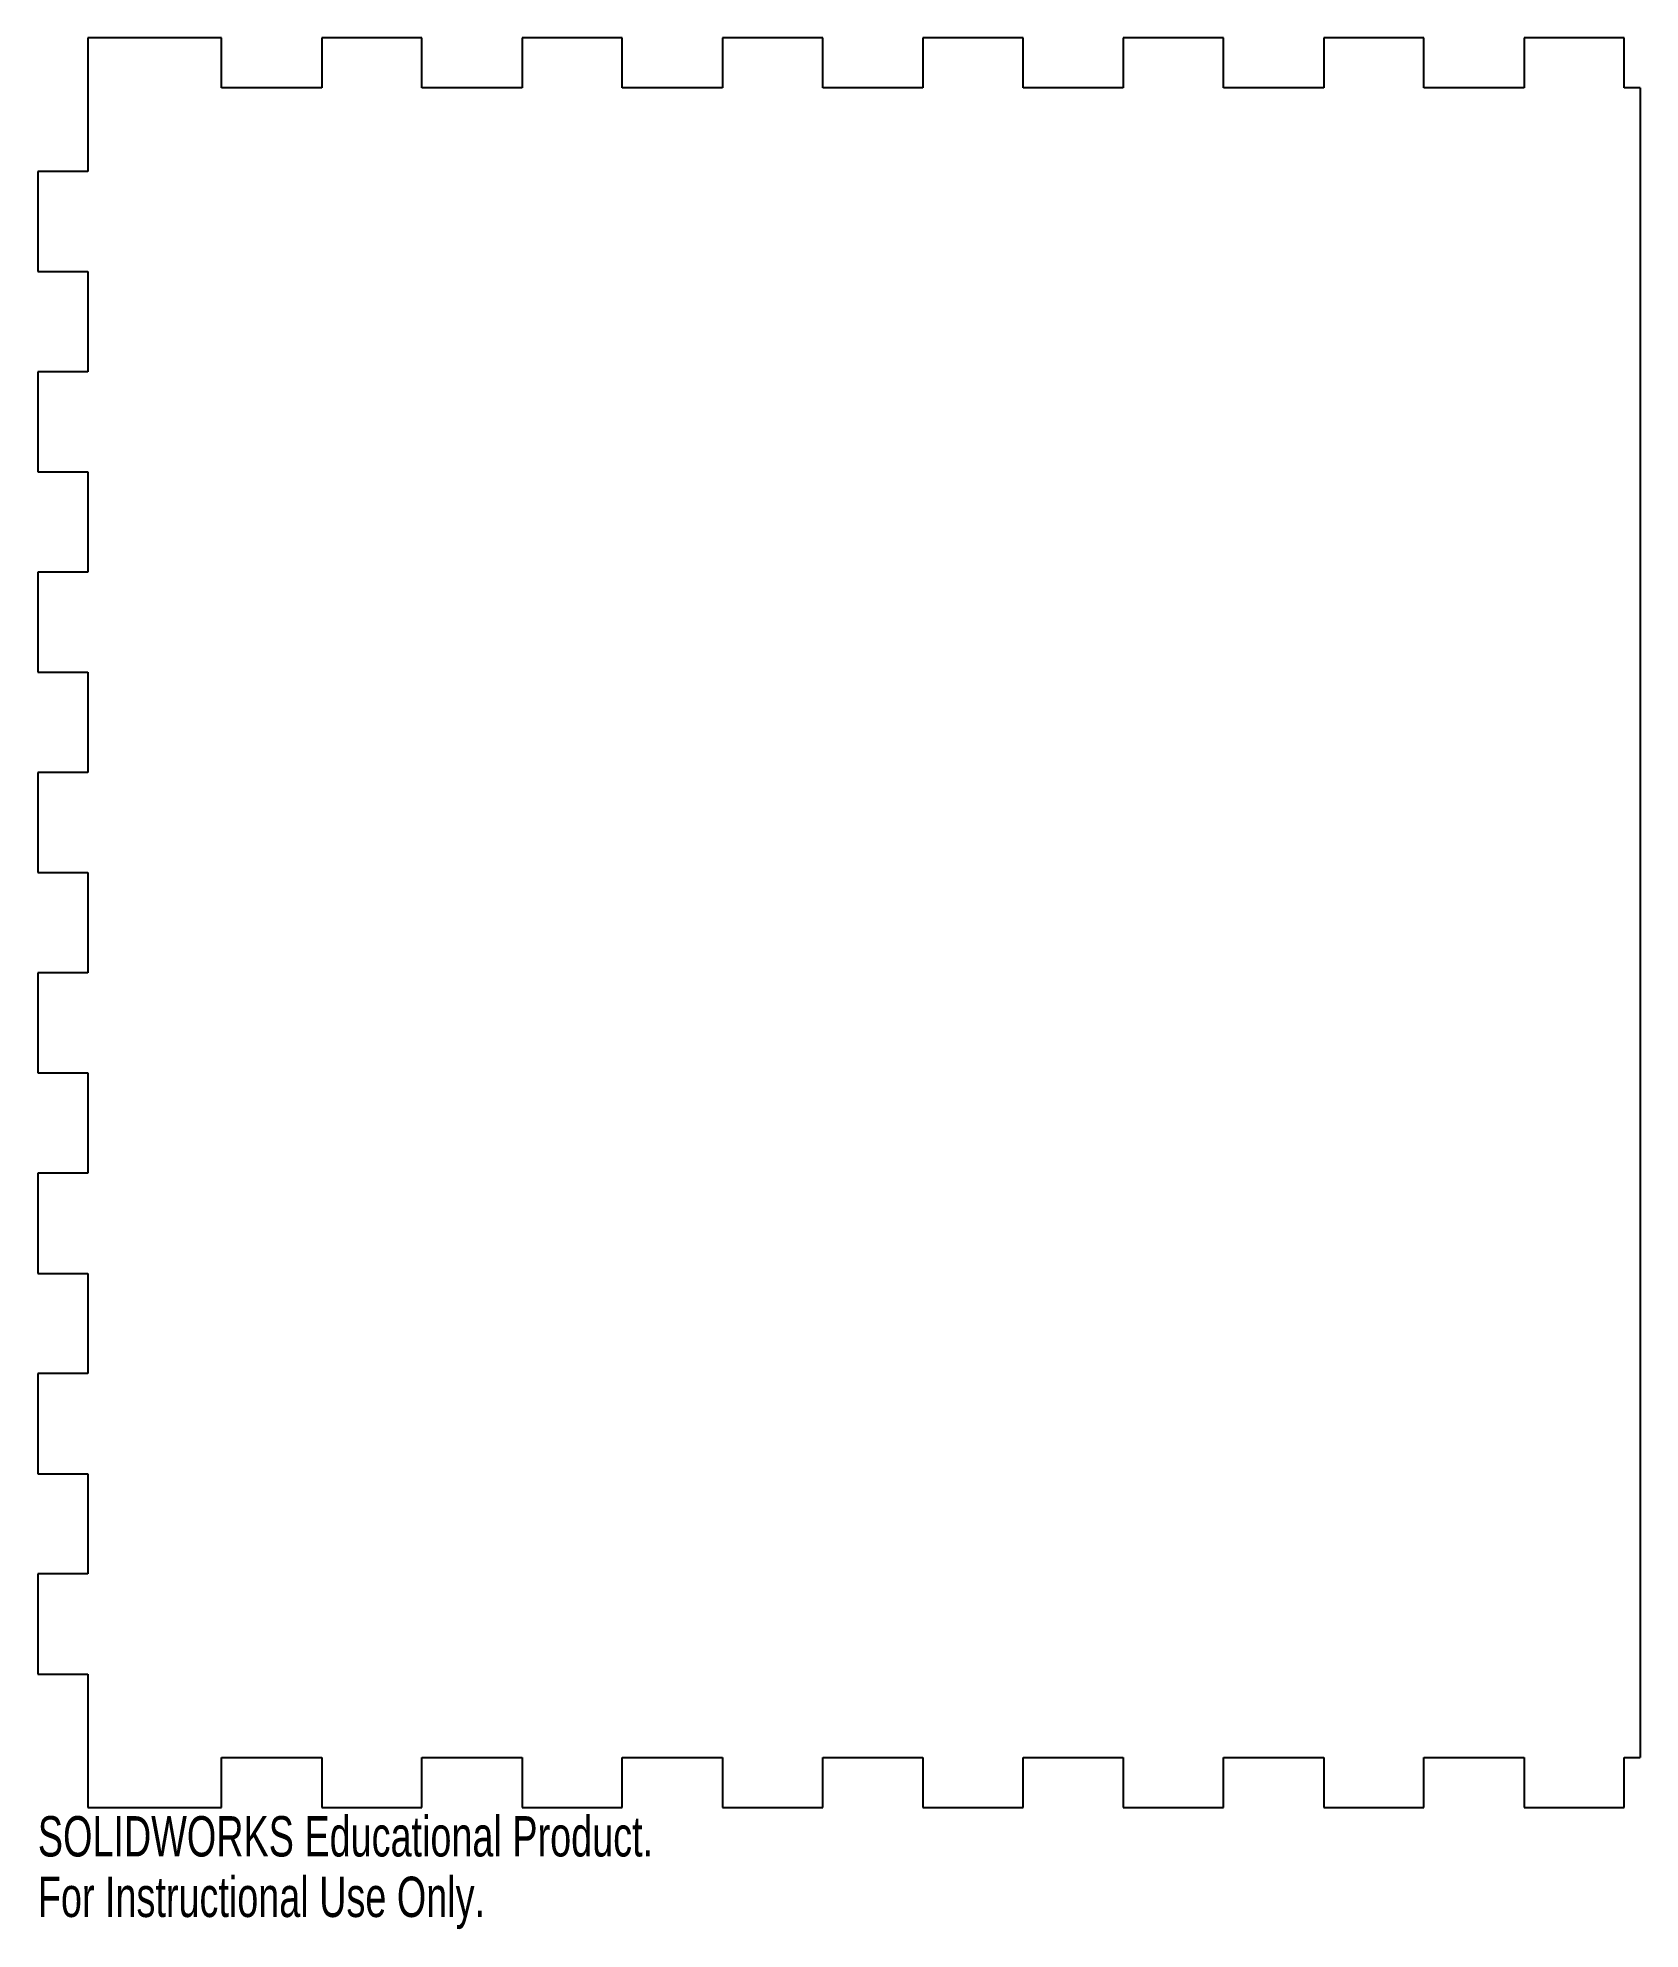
# Model space of a CAD drawing. Header units: millimetres. Extents: x 215 to 407, y -12 to 215.
import ezdxf

# ---------------------------------------------------------------- set-up
doc = ezdxf.new("R2010")
doc.units = ezdxf.units.MM
doc.styles.add('SLDTEXTSTYLE0', font='TXT', dxfattribs={"width": 0.7})

msp = doc.modelspace()

# ---------------------------------------------------------------- linework, layer by layer
at = {"color": 7, "linetype": 'Continuous', "lineweight": 25}
for p, q in [((237, 215), (221, 215)), ((221, 215), (221, 199)), ((237, 209), (237, 215)), ((261, 215), (249, 215)), ((249, 215), (249, 209)), ((261, 209), (261, 215)), ((285, 215), (273, 215)), ((273, 215), (273, 209)), ((285, 209), (285, 215)), ((309, 215), (297, 215)), ((297, 215), (297, 209)), ((309, 209), (309, 215)), ((333, 215), (321, 215)), ((321, 215), (321, 209)), ((333, 209), (333, 215)), ((357, 215), (345, 215)), ((345, 215), (345, 209)), ((357, 209), (357, 215)), ((381, 215), (369, 215)), ((369, 215), (369, 209)), ((381, 209), (381, 215)), ((405, 215), (393, 215)), ((393, 215), (393, 209)), ((405, 209), (405, 215)), ((249, 209), (237, 209)), ((273, 209), (261, 209)), ((297, 209), (285, 209)), ((321, 209), (309, 209)), ((345, 209), (333, 209)), ((369, 209), (357, 209)), ((393, 209), (381, 209)), ((406.9, 209), (405, 209)), ((406.9, 209), (406.9, 9)), ((221, 199), (215, 199)), ((215, 199), (215, 187)), ((215, 187), (221, 187)), ((221, 187), (221, 175)), ((221, 175), (215, 175)), ((215, 175), (215, 163)), ((215, 163), (221, 163)), ((221, 163), (221, 151)), ((221, 151), (215, 151)), ((215, 151), (215, 139)), ((215, 139), (221, 139)), ((221, 139), (221, 127)), ((221, 127), (215, 127)), ((215, 127), (215, 115)), ((215, 115), (221, 115)), ((221, 115), (221, 103)), ((221, 103), (215, 103)), ((215, 103), (215, 91)), ((215, 91), (221, 91)), ((221, 91), (221, 79)), ((221, 79), (215, 79)), ((215, 79), (215, 67)), ((215, 67), (221, 67)), ((221, 67), (221, 55)), ((221, 55), (215, 55)), ((215, 55), (215, 43)), ((215, 43), (221, 43)), ((221, 43), (221, 31)), ((221, 31), (215, 31)), ((215, 31), (215, 19)), ((215, 19), (221, 19)), ((221, 19), (221, 3)), ((237, 3), (237, 9)), ((237, 9), (249, 9)), ((249, 9), (249, 3)), ((261, 3), (261, 9)), ((261, 9), (273, 9)), ((273, 9), (273, 3)), ((285, 3), (285, 9)), ((285, 9), (297, 9)), ((297, 9), (297, 3)), ((309, 3), (309, 9)), ((309, 9), (321, 9)), ((321, 9), (321, 3)), ((333, 3), (333, 9)), ((333, 9), (345, 9)), ((345, 9), (345, 3)), ((357, 3), (357, 9)), ((357, 9), (369, 9)), ((369, 9), (369, 3)), ((381, 3), (381, 9)), ((381, 9), (393, 9)), ((393, 9), (393, 3)), ((405, 3), (405, 9)), ((405, 9), (406.9, 9)), ((221, 3), (237, 3)), ((249, 3), (261, 3)), ((273, 3), (285, 3)), ((297, 3), (309, 3)), ((321, 3), (333, 3)), ((345, 3), (357, 3)), ((369, 3), (381, 3)), ((393, 3), (405, 3))]:
    msp.add_line(p, q, dxfattribs=at)

# ---------------------------------------------------------------- texts
at = {"color": 7, "linetype": 'Continuous', "char_height": 4.8336, "attachment_point": 1, "style": 'SLDTEXTSTYLE0'}
for s, insert in [('SOLIDWORKS Educational Product.', (215, 1.98)), ('For Instructional Use Only.', (215, -5.27))]:
    msp.add_mtext(s, dxfattribs=dict(at, insert=insert))

doc.saveas('drawing.dxf')
